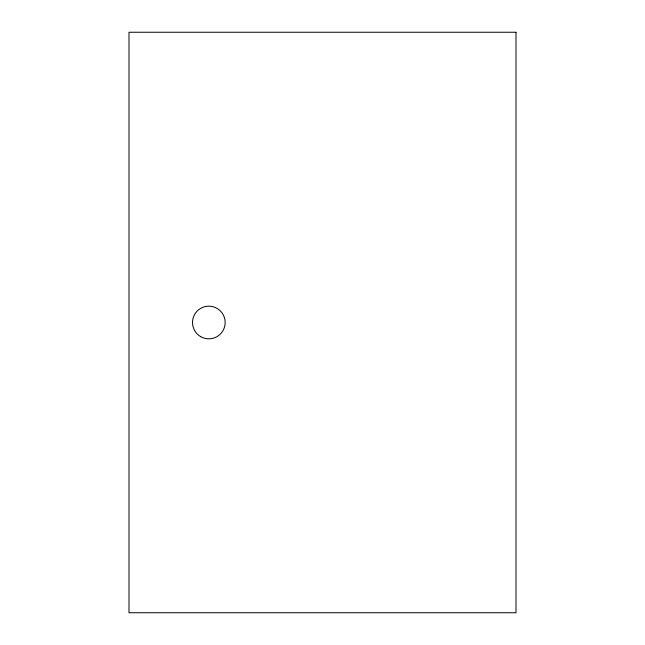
<?xml version="1.0" encoding="UTF-8"?>
<svg xmlns="http://www.w3.org/2000/svg" width="645" height="645" viewBox="0 0 645 645"><rect width="100%" height="100%" fill="white"/><g stroke="black" fill="none" stroke-linecap="round" stroke-linejoin="round"><path stroke-width="0.97" d="M516 32.25L129 32.25L129 612.75L516 612.75L516 32.25M200.676 336.642A16.335 16.335 0 0 0 225.169 322.5A16.335 16.335 0 0 0 200.676 308.358A16.335 16.335 0 0 0 200.676 336.642"/></g></svg>
